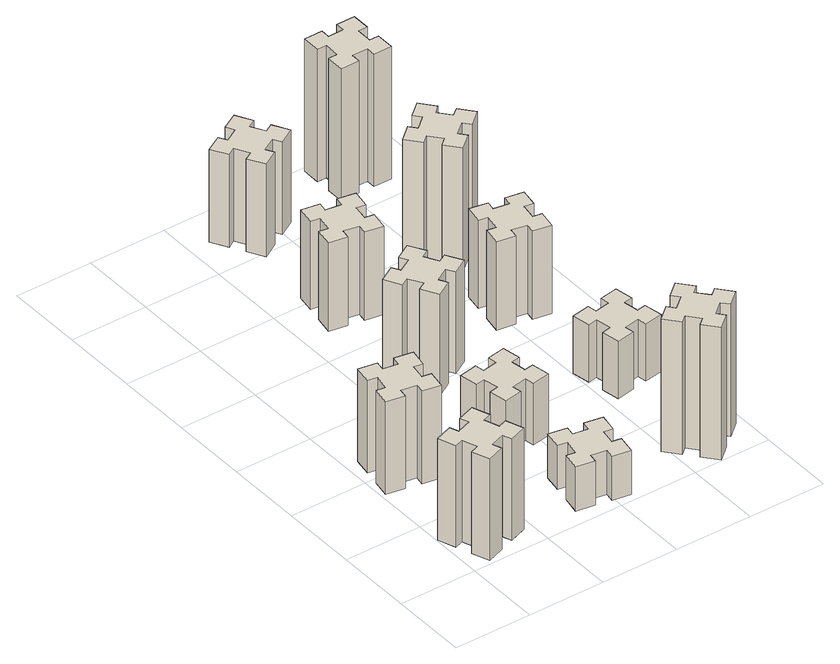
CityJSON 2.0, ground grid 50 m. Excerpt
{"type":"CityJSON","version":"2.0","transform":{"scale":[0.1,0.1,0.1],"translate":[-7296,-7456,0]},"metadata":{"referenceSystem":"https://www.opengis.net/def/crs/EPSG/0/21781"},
"CityObjects":{
"building1":{"type":"Building","attributes":{"class":"1000","function":"1000","usage":"1000","yearOfConstruction":2016,"roofType":"1000","measuredHeight":69,"storeysAboveGround":30,"storeysBelowGround":0},"geometry":[{"type":"Solid","lod":"1","boundaries":[[[[0,1,2,3,4,5,6,7,8,9,10,11,12,13,14,15,16,17,18,19]],[[17,16,20,21]],[[16,15,22,20]],[[15,14,23,22]],[[14,13,24,23]],[[13,12,25,24]],[[12,11,26,25]],[[11,10,27,26]],[[10,9,28,27]],[[9,8,29,28]],[[8,7,30,29]],[[7,6,31,30]],[[6,5,32,31]],[[5,4,33,32]],[[4,3,34,33]],[[3,2,35,34]],[[2,1,36,35]],[[1,0,37,36]],[[0,19,38,37]],[[19,18,39,38]],[[18,17,21,39]],[[24,25,26,27,28,29,30,31,32,33,34,35,36,37,38,39,21,20,22,23]]]]}]},
"building2":{"type":"Building","attributes":{"class":"1000","function":"1000","usage":"1000","yearOfConstruction":2016,"roofType":"1000","measuredHeight":63,"storeysAboveGround":30,"storeysBelowGround":0},"geometry":[{"type":"Solid","lod":"1","boundaries":[[[[40,41,42,43,44,45,46,47,48,49,50,51,52,53,54,55,56,57,58,59]],[[57,56,60,61]],[[56,55,62,60]],[[55,54,63,62]],[[54,53,64,63]],[[53,52,65,64]],[[52,51,66,65]],[[51,50,67,66]],[[50,49,68,67]],[[49,48,69,68]],[[48,47,70,69]],[[47,46,71,70]],[[46,45,72,71]],[[45,44,73,72]],[[44,43,74,73]],[[43,42,75,74]],[[42,41,76,75]],[[41,40,77,76]],[[40,59,78,77]],[[59,58,79,78]],[[58,57,61,79]],[[64,65,66,67,68,69,70,71,72,73,74,75,76,77,78,79,61,60,62,63]]]]}]},
"building3":{"type":"Building","attributes":{"class":"1000","function":"1000","usage":"1000","yearOfConstruction":2016,"roofType":"1000","measuredHeight":30,"storeysAboveGround":30,"storeysBelowGround":0},"geometry":[{"type":"Solid","lod":"1","boundaries":[[[[80,81,82,83,84,85,86,87,88,89,90,91,92,93,94,95,96,97,98,99]],[[97,96,100,101]],[[96,95,102,100]],[[95,94,103,102]],[[94,93,104,103]],[[93,92,105,104]],[[92,91,106,105]],[[91,90,107,106]],[[90,89,108,107]],[[89,88,109,108]],[[88,87,110,109]],[[87,86,111,110]],[[86,85,112,111]],[[85,84,113,112]],[[84,83,114,113]],[[83,82,115,114]],[[82,81,116,115]],[[81,80,117,116]],[[80,99,118,117]],[[99,98,119,118]],[[98,97,101,119]],[[104,105,106,107,108,109,110,111,112,113,114,115,116,117,118,119,101,100,102,103]]]]}]},
"building4":{"type":"Building","attributes":{"class":"1000","function":"1000","usage":"1000","yearOfConstruction":2016,"roofType":"1000","measuredHeight":42,"storeysAboveGround":30,"storeysBelowGround":0},"geometry":[{"type":"Solid","lod":"1","boundaries":[[[[120,121,122,123,124,125,126,127,128,129,130,131,132,133,134,135,136,137,138,139]],[[137,136,140,141]],[[136,135,142,140]],[[135,134,143,142]],[[134,133,144,143]],[[133,132,145,144]],[[132,131,146,145]],[[131,130,147,146]],[[130,129,148,147]],[[129,128,149,148]],[[128,127,150,149]],[[127,126,151,150]],[[126,125,152,151]],[[125,124,153,152]],[[124,123,154,153]],[[123,122,155,154]],[[122,121,156,155]],[[121,120,157,156]],[[120,139,158,157]],[[139,138,159,158]],[[138,137,141,159]],[[144,145,146,147,148,149,150,151,152,153,154,155,156,157,158,159,141,140,142,143]]]]}]},
"building5":{"type":"Building","attributes":{"class":"1000","function":"1000","usage":"1000","yearOfConstruction":2016,"roofType":"1000","measuredHeight":69,"storeysAboveGround":30,"storeysBelowGround":0},"geometry":[{"type":"Solid","lod":"1","boundaries":[[[[160,161,162,163,164,165,166,167,168,169,170,171,172,173,174,175,176,177,178,179]],[[177,176,180,181]],[[176,175,182,180]],[[175,174,183,182]],[[174,173,184,183]],[[173,172,185,184]],[[172,171,186,185]],[[171,170,187,186]],[[170,169,188,187]],[[169,168,189,188]],[[168,167,190,189]],[[167,166,191,190]],[[166,165,192,191]],[[165,164,193,192]],[[164,163,194,193]],[[163,162,195,194]],[[162,161,196,195]],[[161,160,197,196]],[[160,179,198,197]],[[179,178,199,198]],[[178,177,181,199]],[[184,185,186,187,188,189,190,191,192,193,194,195,196,197,198,199,181,180,182,183]]]]}]},
"building6":{"type":"Building","attributes":{"class":"1000","function":"1000","usage":"1000","yearOfConstruction":2016,"roofType":"1000","measuredHeight":60,"storeysAboveGround":30,"storeysBelowGround":0},"geometry":[{"type":"Solid","lod":"1","boundaries":[[[[200,201,202,203,204,205,206,207,208,209,210,211,212,213,214,215,216,217,218,219]],[[217,216,220,221]],[[216,215,222,220]],[[215,214,223,222]],[[214,213,224,223]],[[213,212,225,224]],[[212,211,226,225]],[[211,210,227,226]],[[210,209,228,227]],[[209,208,229,228]],[[208,207,230,229]],[[207,206,231,230]],[[206,205,232,231]],[[205,204,233,232]],[[204,203,234,233]],[[203,202,235,234]],[[202,201,236,235]],[[201,200,237,236]],[[200,219,238,237]],[[219,218,239,238]],[[218,217,221,239]],[[224,225,226,227,228,229,230,231,232,233,234,235,236,237,238,239,221,220,222,223]]]]}]},
"building7":{"type":"Building","attributes":{"class":"1000","function":"1000","usage":"1000","yearOfConstruction":2016,"roofType":"1000","measuredHeight":90,"storeysAboveGround":30,"storeysBelowGround":0},"geometry":[{"type":"Solid","lod":"1","boundaries":[[[[240,241,242,243,244,245,246,247,248,249,250,251,252,253,254,255,256,257,258,259]],[[257,256,260,261]],[[256,255,262,260]],[[255,254,263,262]],[[254,253,264,263]],[[253,252,265,264]],[[252,251,266,265]],[[251,250,267,266]],[[250,249,268,267]],[[249,248,269,268]],[[248,247,270,269]],[[247,246,271,270]],[[246,245,272,271]],[[245,244,273,272]],[[244,243,274,273]],[[243,242,275,274]],[[242,241,276,275]],[[241,240,277,276]],[[240,259,278,277]],[[259,258,279,278]],[[258,257,261,279]],[[264,265,266,267,268,269,270,271,272,273,274,275,276,277,278,279,261,260,262,263]]]]}]},
"building8":{"type":"Building","attributes":{"class":"1000","function":"1000","usage":"1000","yearOfConstruction":2016,"roofType":"1000","measuredHeight":63,"storeysAboveGround":30,"storeysBelowGround":0},"geometry":[{"type":"Solid","lod":"1","boundaries":[[[[280,281,282,283,284,285,286,287,288,289,290,291,292,293,294,295,296,297,298,299]],[[297,296,300,301]],[[296,295,302,300]],[[295,294,303,302]],[[294,293,304,303]],[[293,292,305,304]],[[292,291,306,305]],[[291,290,307,306]],[[290,289,308,307]],[[289,288,309,308]],[[288,287,310,309]],[[287,286,311,310]],[[286,285,312,311]],[[285,284,313,312]],[[284,283,314,313]],[[283,282,315,314]],[[282,281,316,315]],[[281,280,317,316]],[[280,299,318,317]],[[299,298,319,318]],[[298,297,301,319]],[[304,305,306,307,308,309,310,311,312,313,314,315,316,317,318,319,301,300,302,303]]]]}]},
"building9":{"type":"Building","attributes":{"class":"1000","function":"1000","usage":"1000","yearOfConstruction":2016,"roofType":"1000","measuredHeight":39,"storeysAboveGround":30,"storeysBelowGround":0},"geometry":[{"type":"Solid","lod":"1","boundaries":[[[[320,321,322,323,324,325,326,327,328,329,330,331,332,333,334,335,336,337,338,339]],[[337,336,340,341]],[[336,335,342,340]],[[335,334,343,342]],[[334,333,344,343]],[[333,332,345,344]],[[332,331,346,345]],[[331,330,347,346]],[[330,329,348,347]],[[329,328,349,348]],[[328,327,350,349]],[[327,326,351,350]],[[326,325,352,351]],[[325,324,353,352]],[[324,323,354,353]],[[323,322,355,354]],[[322,321,356,355]],[[321,320,357,356]],[[320,339,358,357]],[[339,338,359,358]],[[338,337,341,359]],[[344,345,346,347,348,349,350,351,352,353,354,355,356,357,358,359,341,340,342,343]]]]}]},
"building10":{"type":"Building","attributes":{"class":"1000","function":"1000","usage":"1000","yearOfConstruction":2016,"roofType":"1000","measuredHeight":60,"storeysAboveGround":30,"storeysBelowGround":0},"geometry":[{"type":"Solid","lod":"1","boundaries":[[[[360,361,362,363,364,365,366,367,368,369,370,371,372,373,374,375,376,377,378,379]],[[377,376,380,381]],[[376,375,382,380]],[[375,374,383,382]],[[374,373,384,383]],[[373,372,385,384]],[[372,371,386,385]],[[371,370,387,386]],[[370,369,388,387]],[[369,368,389,388]],[[368,367,390,389]],[[367,366,391,390]],[[366,365,392,391]],[[365,364,393,392]],[[364,363,394,393]],[[363,362,395,394]],[[362,361,396,395]],[[361,360,397,396]],[[360,379,398,397]],[[379,378,399,398]],[[378,377,381,399]],[[384,385,386,387,388,389,390,391,392,393,394,395,396,397,398,399,381,380,382,383]]]]}]},
"building11":{"type":"Building","attributes":{"class":"1000","function":"1000","usage":"1000","yearOfConstruction":2016,"roofType":"1000","measuredHeight":84,"storeysAboveGround":30,"storeysBelowGround":0},"geometry":[{"type":"Solid","lod":"1","boundaries":[[[[400,401,402,403,404,405,406,407,408,409,410,411,412,413,414,415,416,417,418,419]],[[417,416,420,421]],[[416,415,422,420]],[[415,414,423,422]],[[414,413,424,423]],[[413,412,425,424]],[[412,411,426,425]],[[411,410,427,426]],[[410,409,428,427]],[[409,408,429,428]],[[408,407,430,429]],[[407,406,431,430]],[[406,405,432,431]],[[405,404,433,432]],[[404,403,434,433]],[[403,402,435,434]],[[402,401,436,435]],[[401,400,437,436]],[[400,419,438,437]],[[419,418,439,438]],[[418,417,421,439]],[[424,425,426,427,428,429,430,431,432,433,434,435,436,437,438,439,421,420,422,423]]]]}]},
"building12":{"type":"Building","attributes":{"class":"1000","function":"1000","usage":"1000","yearOfConstruction":2016,"roofType":"1000","measuredHeight":90,"storeysAboveGround":30,"storeysBelowGround":0},"geometry":[{"type":"Solid","lod":"1","boundaries":[[[[440,441,442,443,444,445,446,447,448,449,450,451,452,453,454,455,456,457,458,459]],[[457,456,460,461]],[[456,455,462,460]],[[455,454,463,462]],[[454,453,464,463]],[[453,452,465,464]],[[452,451,466,465]],[[451,450,467,466]],[[450,449,468,467]],[[449,448,469,468]],[[448,447,470,469]],[[447,446,471,470]],[[446,445,472,471]],[[445,444,473,472]],[[444,443,474,473]],[[443,442,475,474]],[[442,441,476,475]],[[441,440,477,476]],[[440,459,478,477]],[[459,458,479,478]],[[458,457,461,479]],[[464,465,466,467,468,469,470,471,472,473,474,475,476,477,478,479,461,460,462,463]]]]}]}
},
"vertices":[
[235,366,0],[141,332,0],[120,388,0],[7,347,0],[49,234,0],[105,255,0],[139,161,0],[83,140,0],[124,27,0],[237,69,0],[216,125,0],[310,159,0],[330,103,0],[443,144,0],[402,257,0],[346,236,0],[312,330,0],[368,350,0],[327,463,0],[214,422,0],[312,330,690],[368,350,690],[346,236,690],[402,257,690],[443,144,690],[330,103,690],[310,159,690],[216,125,690],[237,69,690],[124,27,690],[83,140,690],[139,161,690],[105,255,690],[49,234,690],[7,347,690],[120,388,690],[141,332,690],[235,366,690],[214,422,690],[327,463,690],
[325,917,0],[342,1015,0],[401,1005,0],[422,1123,0],[304,1144,0],[294,1085,0],[195,1102,0],[206,1161,0],[87,1182,0],[67,1064,0],[126,1054,0],[108,955,0],[49,966,0],[28,847,0],[147,827,0],[157,886,0],[255,868,0],[245,809,0],[363,788,0],[384,907,0],[255,868,630],[245,809,630],[157,886,630],[147,827,630],[28,847,630],[49,966,630],[108,955,630],[126,1054,630],[67,1064,630],[87,1182,630],[206,1161,630],[195,1102,630],[294,1085,630],[304,1144,630],[422,1123,630],[401,1005,630],[342,1015,630],[325,917,630],[384,907,630],[363,788,630],
[866,314,0],[848,215,0],[789,226,0],[768,107,0],[887,87,0],[897,146,0],[995,128,0],[985,69,0],[1103,48,0],[1124,167,0],[1065,177,0],[1082,275,0],[1141,265,0],[1162,383,0],[1044,404,0],[1034,345,0],[935,362,0],[946,421,0],[827,442,0],[807,324,0],[935,362,300],[946,421,300],[1034,345,300],[1044,404,300],[1162,383,300],[1141,265,300],[1082,275,300],[1065,177,300],[1124,167,300],[1103,48,300],[985,69,300],[995,128,300],[897,146,300],[887,87,300],[768,107,300],[789,226,300],[848,215,300],[866,314,300],[807,324,300],[827,442,300],
[895,1002,0],[797,985,0],[787,1044,0],[668,1023,0],[689,905,0],[748,915,0],[766,817,0],[707,807,0],[727,688,0],[846,709,0],[835,768,0],[934,786,0],[944,727,0],[1062,747,0],[1041,866,0],[982,855,0],[965,954,0],[1024,964,0],[1003,1082,0],[885,1061,0],[965,954,420],[1024,964,420],[982,855,420],[1041,866,420],[1062,747,420],[944,727,420],[934,786,420],[835,768,420],[846,709,420],[727,688,420],[707,807,420],[766,817,420],[748,915,420],[689,905,420],[668,1023,420],[787,1044,420],[797,985,420],[895,1002,420],[885,1061,420],[1003,1082,420],
[745,1614,0],[795,1527,0],[743,1497,0],[803,1393,0],[907,1453,0],[877,1505,0],[964,1555,0],[994,1503,0],[1098,1563,0],[1038,1667,0],[986,1637,0],[936,1724,0],[988,1754,0],[928,1858,0],[824,1798,0],[854,1746,0],[767,1696,0],[737,1748,0],[633,1688,0],[693,1584,0],[767,1696,690],[737,1748,690],[854,1746,690],[824,1798,690],[928,1858,690],[988,1754,690],[936,1724,690],[986,1637,690],[1038,1667,690],[1098,1563,690],[994,1503,690],[964,1555,690],[877,1505,690],[907,1453,690],[803,1393,690],[743,1497,690],[795,1527,690],[745,1614,690],[693,1584,690],[633,1688,690],
[766,2434,0],[748,2335,0],[689,2346,0],[668,2227,0],[787,2207,0],[797,2266,0],[895,2248,0],[885,2189,0],[1003,2168,0],[1024,2287,0],[965,2297,0],[982,2395,0],[1041,2385,0],[1062,2503,0],[944,2524,0],[934,2465,0],[835,2482,0],[846,2541,0],[727,2562,0],[707,2444,0],[835,2482,600],[846,2541,600],[934,2465,600],[944,2524,600],[1062,2503,600],[1041,2385,600],[982,2395,600],[965,2297,600],[1024,2287,600],[1003,2168,600],[885,2189,600],[895,2248,600],[797,2266,600],[787,2207,600],[668,2227,600],[689,2346,600],[748,2335,600],[766,2434,600],[707,2444,600],[727,2562,600],
[1738,129,0],[1814,193,0],[1853,147,0],[1945,224,0],[1868,316,0],[1822,278,0],[1757,354,0],[1803,393,0],[1726,485,0],[1634,408,0],[1673,362,0],[1596,297,0],[1558,343,0],[1466,266,0],[1543,174,0],[1589,213,0],[1653,136,0],[1607,98,0],[1684,6,0],[1776,83,0],[1653,136,900],[1607,98,900],[1589,213,900],[1543,174,900],[1466,266,900],[1558,343,900],[1596,297,900],[1673,362,900],[1634,408,900],[1726,485,900],[1803,393,900],[1757,354,900],[1822,278,900],[1868,316,900],[1945,224,900],[1853,147,900],[1814,193,900],[1738,129,900],[1776,83,900],[1684,6,900],
[986,3217,0],[936,3304,0],[988,3334,0],[928,3438,0],[824,3378,0],[854,3326,0],[767,3276,0],[737,3328,0],[633,3268,0],[693,3164,0],[745,3194,0],[795,3107,0],[743,3077,0],[803,2973,0],[907,3033,0],[877,3085,0],[964,3135,0],[994,3083,0],[1098,3143,0],[1038,3247,0],[964,3135,630],[994,3083,630],[877,3085,630],[907,3033,630],[803,2973,630],[743,3077,630],[795,3107,630],[745,3194,630],[693,3164,630],[633,3268,630],[737,3328,630],[767,3276,630],[854,3326,630],[824,3378,630],[928,3438,630],[988,3334,630],[936,3304,630],[986,3217,630],[1038,3247,630],[1098,3143,630],
[1735,1102,0],[1637,1085,0],[1627,1144,0],[1508,1123,0],[1529,1005,0],[1588,1015,0],[1606,917,0],[1547,907,0],[1567,788,0],[1686,809,0],[1675,868,0],[1774,886,0],[1784,827,0],[1902,847,0],[1881,966,0],[1822,955,0],[1805,1054,0],[1864,1064,0],[1843,1182,0],[1725,1161,0],[1805,1054,390],[1864,1064,390],[1822,955,390],[1881,966,390],[1902,847,390],[1784,827,390],[1774,886,390],[1675,868,390],[1686,809,390],[1567,788,390],[1547,907,390],[1606,917,390],[1588,1015,390],[1529,1005,390],[1508,1123,390],[1627,1144,390],[1637,1085,390],[1735,1102,390],[1725,1161,390],[1843,1182,390],
[1537,1726,0],[1635,1708,0],[1625,1649,0],[1743,1628,0],[1764,1747,0],[1705,1757,0],[1722,1855,0],[1781,1845,0],[1802,1963,0],[1684,1984,0],[1674,1925,0],[1575,1942,0],[1586,2001,0],[1467,2022,0],[1447,1904,0],[1506,1894,0],[1488,1795,0],[1429,1806,0],[1408,1687,0],[1527,1667,0],[1488,1795,600],[1429,1806,600],[1506,1894,600],[1447,1904,600],[1467,2022,600],[1586,2001,600],[1575,1942,600],[1674,1925,600],[1684,1984,600],[1802,1963,600],[1781,1845,600],[1722,1855,600],[1705,1757,600],[1764,1747,600],[1743,1628,600],[1625,1649,600],[1635,1708,600],[1537,1726,600],[1527,1667,600],[1408,1687,600],
[1722,2498,0],[1657,2574,0],[1703,2613,0],[1626,2705,0],[1534,2628,0],[1573,2582,0],[1496,2517,0],[1458,2563,0],[1366,2486,0],[1443,2394,0],[1489,2433,0],[1553,2356,0],[1507,2318,0],[1584,2226,0],[1676,2303,0],[1638,2349,0],[1714,2413,0],[1753,2367,0],[1845,2444,0],[1768,2536,0],[1714,2413,840],[1753,2367,840],[1638,2349,840],[1676,2303,840],[1584,2226,840],[1507,2318,840],[1553,2356,840],[1489,2433,840],[1443,2394,840],[1366,2486,840],[1458,2563,840],[1496,2517,840],[1573,2582,840],[1534,2628,840],[1626,2705,840],[1703,2613,840],[1657,2574,840],[1722,2498,840],[1768,2536,840],[1845,2444,840],
[1555,3195,0],[1655,3195,0],[1655,3135,0],[1775,3135,0],[1775,3255,0],[1715,3255,0],[1715,3355,0],[1775,3355,0],[1775,3475,0],[1655,3475,0],[1655,3415,0],[1555,3415,0],[1555,3475,0],[1435,3475,0],[1435,3355,0],[1495,3355,0],[1495,3255,0],[1435,3255,0],[1435,3135,0],[1555,3135,0],[1495,3255,900],[1435,3255,900],[1495,3355,900],[1435,3355,900],[1435,3475,900],[1555,3475,900],[1555,3415,900],[1655,3415,900],[1655,3475,900],[1775,3475,900],[1775,3355,900],[1715,3355,900],[1715,3255,900],[1775,3255,900],[1775,3135,900],[1655,3135,900],[1655,3195,900],[1555,3195,900],[1555,3135,900],[1435,3135,900]
]}
